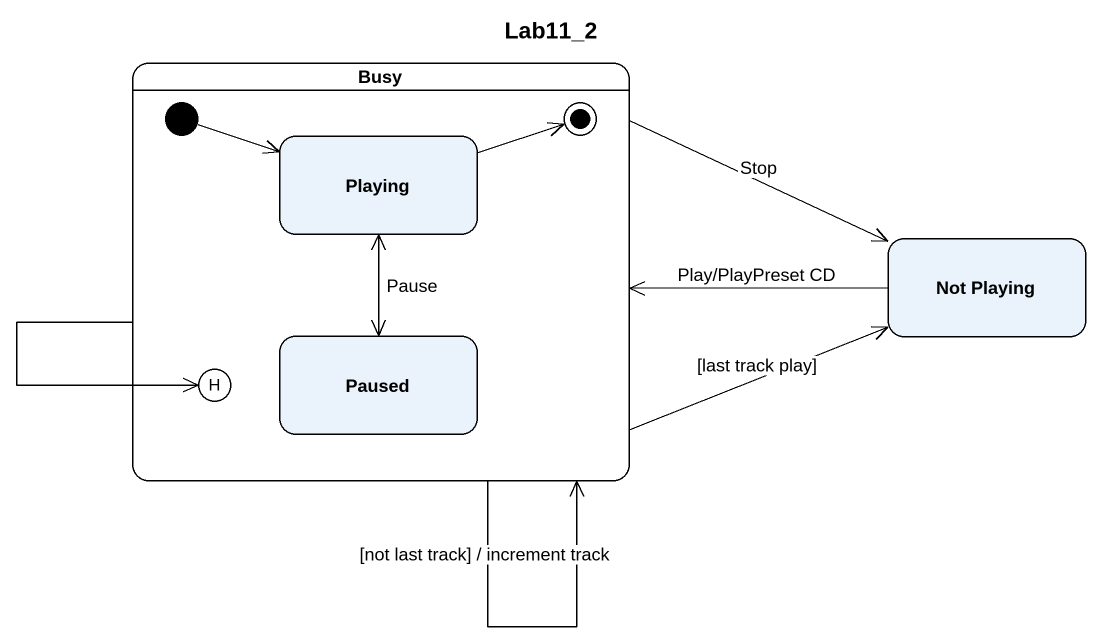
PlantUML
@startuml
title Lab11_2
hide empty description
state Busy {
  state Playing
  state Paused
  state history1 <<history>>
  [*] -right-> Playing
  Playing -right-> [*]
}
state "Not Playing" as Not_Playing
Busy --> Busy : [not last track] / increment track
Busy -right-> Not_Playing : Stop
Busy -right-> Not_Playing : [last track play]
Busy --> history1
Playing --> Paused
Not_Playing -left-> Busy : Play/PlayPreset CD
Paused -up-> Playing : Pause
@enduml
